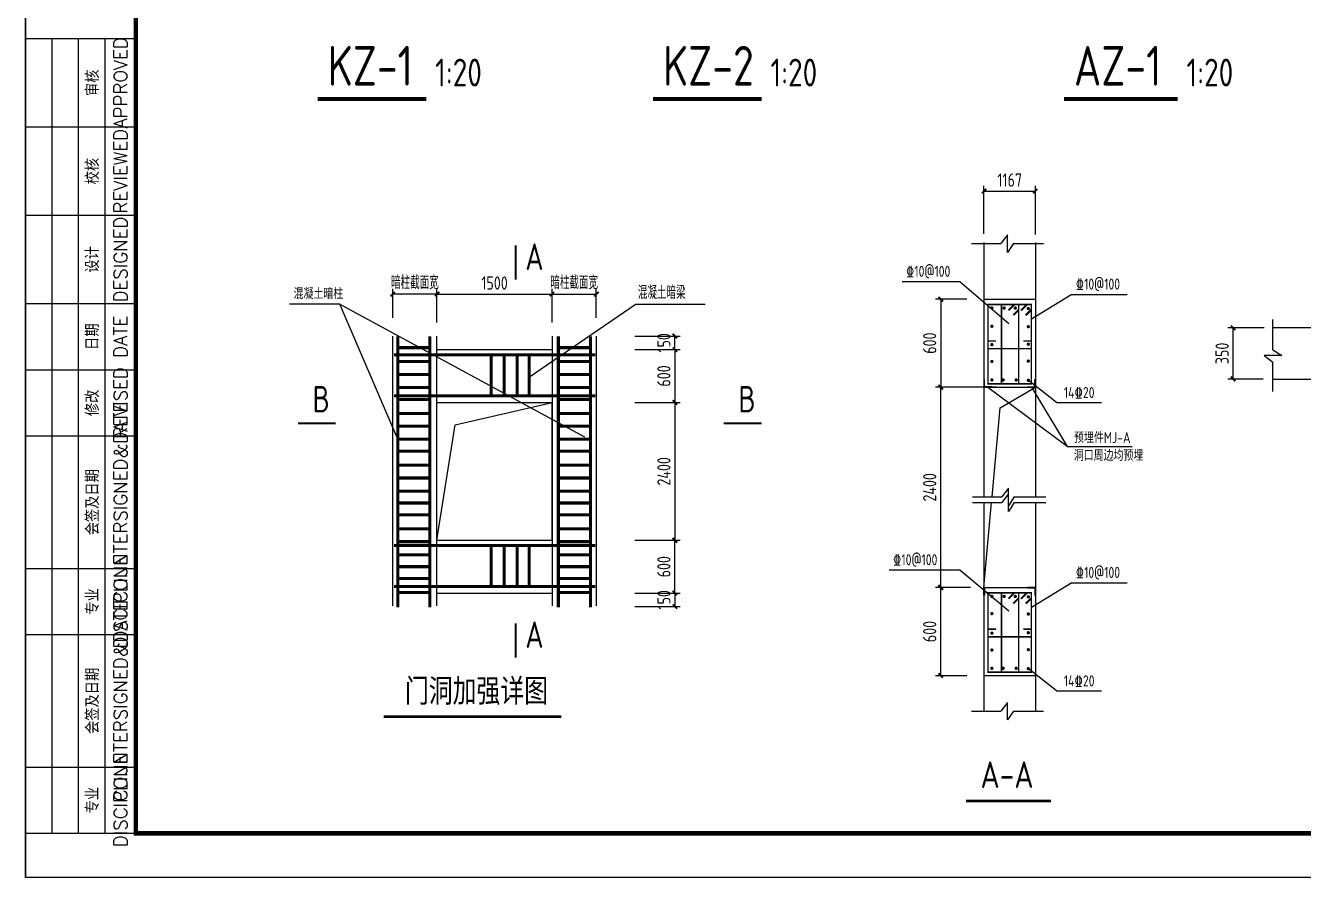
# Model space of a CAD drawing. Header units: millimetres. Extents: x 893615 to 897539, y 39650 to 40458.
# Drawn here: x 895747.4 to 896036.9, y 39650.1 to 39843.1 of the extents above; entities that cross this region are included whole.
import ezdxf
from ezdxf.enums import TextEntityAlignment as Align

# ---------------------------------------------------------------- set-up
doc = ezdxf.new("R2010")
doc.units = ezdxf.units.MM
doc.header["$LTSCALE"] = 1000
doc.header["$MEASUREMENT"] = 0
doc.linetypes.add('DASHED', pattern=[0.75, 0.5, -0.25])
for name, color, linetype in [('AXIS', 3, 'Continuous'), ('DIMENSION', 7, 'Continuous'), ('Prof', 2, 'Continuous'), ('PUB_DIM', 3, 'Continuous'), ('PUB_TEXT', 7, 'Continuous'), ('rebars', 1, 'Continuous'), ('RFORCE', 3, 'Continuous'), ('图名', 15, 'Continuous'), ('柱__纵筋', 1, 'Continuous'), ('柱__钢筋标注', 7, 'Continuous'), ('标注尺寸', 252, 'Continuous'), ('水平钢筋', 7, 'Continuous'), ('预埋板', 6, 'Continuous')]:
    doc.layers.add(name, color=color, linetype=linetype)
doc.styles.add('ECEC_TK', font='txt_l.shx', dxfattribs={"bigfont": 'hztxt_l.shx'})
doc.styles.add('GBHZ', font='gbenor.shx', dxfattribs={"width": 0.9, "bigfont": 'gbcbig.shx'})
doc.styles.add('HZTXT', font='isocp.shx', dxfattribs={"bigfont": 'HZTXT.shx'})
doc.styles.get("Standard").update_dxf_attribs({"font": 'gbenor.shx', "bigfont": 'gbcbig.shx'})
doc.dimstyles.new('Y100', dxfattribs={"dimscale": 0, "dimtxt": 3, "dimasz": 0.01, "dimexe": 1.2, "dimexo": 2, "dimgap": 1, "dimtad": 1, "dimdec": 0, "dimlfac": 100, "dimzin": 0, "dimdsep": 46, "dimtxsty": 'GBHZ', "dimblk": 'DX', "dimcen": 0.09, "dimdle": 1, "dimclrd": 7, "dimclre": 7, "dimclrt": 7, "dimadec": 0, "dimazin": 0, "dimtfac": 1, "dimtdec": 0, "dimtix": 1, "dimtmove": 2, "dimatfit": 3, "dimldrblk": 'DX', "dimfxl": 0, "dimtolj": 1, "dimtzin": 0, "dimarcsym": 0})
doc.dimstyles.new('Y30', dxfattribs={"dimscale": 0, "dimtxt": 3, "dimasz": 0.01, "dimexe": 1.2, "dimexo": 1, "dimgap": 1, "dimtad": 1, "dimdec": 0, "dimlfac": 30, "dimzin": 0, "dimdsep": 46, "dimtxsty": 'GBHZ', "dimblk1": 'DX', "dimblk2": 'DX', "dimsah": 1, "dimcen": 0.09, "dimdle": 1, "dimadec": 0, "dimazin": 0, "dimtfac": 1, "dimtdec": 0, "dimtix": 1, "dimtmove": 2, "dimatfit": 3, "dimldrblk": 'DX', "dimfxl": 0, "dimtolj": 1, "dimtzin": 0, "dimarcsym": 0})
doc.dimstyles.new('Y50', dxfattribs={"dimscale": 0, "dimtxt": 3, "dimasz": 0.01, "dimexe": 1.2, "dimexo": 2, "dimgap": 1, "dimtad": 1, "dimdec": 0, "dimlfac": 50, "dimzin": 0, "dimdsep": 46, "dimtxsty": 'GBHZ', "dimblk": 'DX', "dimcen": 0.09, "dimdle": 1, "dimclrd": 7, "dimclre": 7, "dimclrt": 7, "dimadec": 0, "dimazin": 0, "dimtfac": 1, "dimtdec": 0, "dimtix": 1, "dimtmove": 2, "dimatfit": 3, "dimldrblk": 'DX', "dimfxl": 0, "dimtolj": 1, "dimtzin": 0, "dimarcsym": 0})

# ---------------------------------------------------------------- blocks, each defined once
blk = doc.blocks.new('DX')
at = {"color": 0, "linetype": 'ByBlock', "const_width": 40}
blk.add_lwpolyline([(-54, -51), (46, 49)], dxfattribs=at)
blk = doc.blocks.new('*D111')
at = {"layer": 'AXIS', "color": 7, "lineweight": -2, "transparency": 16777216}
for p, q in [((895885.49, 39757.74), (895895.74, 39757.74)), ((895894.54, 39757.73), (895894.54, 39726.54)), ((895885.49, 39726.53), (895895.74, 39726.53))]:
    blk.add_line(p, q, dxfattribs=at)
at = {"layer": 'Defpoints', "color": 0, "transparency": 16777216}
for p in [(895883.49, 39757.74), (895883.49, 39726.53), (895894.54, 39726.53)]:
    blk.add_point(p, dxfattribs=at)
at = {"layer": 'AXIS', "color": 7, "lineweight": -2, "transparency": 16777216, "xscale": 0.01, "yscale": 0.01, "zscale": 0.01}
for p, rotation in [((895894.54, 39757.74), 90), ((895894.54, 39726.53), 270)]:
    blk.add_blockref('DX', p, dxfattribs=dict(at, rotation=rotation))
at = {"layer": 'AXIS', "color": 7, "transparency": 16777216, "insert": (895892.04, 39742.13), "char_height": 3, "attachment_point": 5, "rotation": 90, "style": 'GBHZ'}
blk.add_mtext('\\A1;2400', dxfattribs=at)
blk = doc.blocks.new('*D112')
at = {"layer": 'AXIS', "color": 7, "lineweight": -2, "transparency": 16777216}
for p, q in [((895840.64, 39775.85), (895840.64, 39783.49)), ((895840.65, 39782.29), (895866.71, 39782.29)), ((895866.72, 39775.85), (895866.72, 39783.49))]:
    blk.add_line(p, q, dxfattribs=at)
at = {"layer": 'Defpoints', "color": 0, "transparency": 16777216}
for p in [(895866.72, 39782.29), (895840.64, 39773.85), (895866.72, 39773.85)]:
    blk.add_point(p, dxfattribs=at)
at = {"layer": 'AXIS', "color": 7, "lineweight": -2, "transparency": 16777216, "xscale": 0.01, "yscale": 0.01, "zscale": 0.01, "rotation": 180}
blk.add_blockref('DX', (895840.64, 39782.29), dxfattribs=at)
at = {"layer": 'AXIS', "color": 7, "lineweight": -2, "transparency": 16777216, "xscale": 0.01, "yscale": 0.01, "zscale": 0.01}
blk.add_blockref('DX', (895866.72, 39782.29), dxfattribs=at)
at = {"layer": 'AXIS', "color": 7, "transparency": 16777216, "insert": (895853.68, 39784.79), "char_height": 3, "attachment_point": 5, "style": 'GBHZ'}
blk.add_mtext('\\A1;1500', dxfattribs=at)
blk = doc.blocks.new('*D113')
at = {"layer": 'AXIS', "color": 7, "lineweight": -2, "transparency": 16777216}
for p, q in [((895830.63, 39782.29), (895830.62, 39782.29)), ((895830.64, 39776.92), (895830.64, 39783.49)), ((895840.64, 39782.29), (895830.64, 39782.29)), ((895840.64, 39776.92), (895840.64, 39783.49)), ((895840.65, 39782.29), (895840.66, 39782.29))]:
    blk.add_line(p, q, dxfattribs=at)
at = {"layer": 'Defpoints', "color": 0, "transparency": 16777216}
for p in [(895830.64, 39782.29), (895830.64, 39774.92), (895840.64, 39774.92)]:
    blk.add_point(p, dxfattribs=at)
at = {"layer": 'AXIS', "color": 7, "lineweight": -2, "transparency": 16777216, "xscale": 0.01, "yscale": 0.01, "zscale": 0.01}
blk.add_blockref('DX', (895830.64, 39782.29), dxfattribs=at)
at = {"layer": 'AXIS', "color": 7, "lineweight": -2, "transparency": 16777216, "xscale": 0.01, "yscale": 0.01, "zscale": 0.01, "rotation": 180}
blk.add_blockref('DX', (895840.64, 39782.29), dxfattribs=at)
at = {"layer": 'AXIS', "color": 7, "transparency": 16777216, "insert": (895835.64, 39784.89), "char_height": 3, "attachment_point": 5, "style": 'GBHZ'}
blk.add_mtext('\\A1;暗柱截面宽', dxfattribs=at)
blk = doc.blocks.new('*D114')
at = {"layer": 'AXIS', "color": 0, "lineweight": -2, "transparency": 16777216}
for p, q in [((895967.4, 39761.17), (895953.56, 39761.17)), ((895954.76, 39715.86), (895954.76, 39761.16)), ((895961.47, 39715.85), (895953.56, 39715.85))]:
    blk.add_line(p, q, dxfattribs=at)
at = {"layer": 'Defpoints', "color": 0, "transparency": 16777216}
for p in [(895954.76, 39761.17), (895968.4, 39761.17), (895962.47, 39715.85)]:
    blk.add_point(p, dxfattribs=at)
at = {"layer": 'AXIS', "color": 0, "lineweight": -2, "transparency": 16777216, "xscale": 0.01, "yscale": 0.01, "zscale": 0.01}
for p, rotation in [((895954.76, 39761.17), 90), ((895954.76, 39715.85), 270)]:
    blk.add_blockref('DX', p, dxfattribs=dict(at, rotation=rotation))
at = {"layer": 'AXIS', "color": 0, "transparency": 16777216, "insert": (895952.26, 39738.51), "char_height": 3, "attachment_point": 5, "rotation": 90, "style": 'GBHZ'}
blk.add_mtext('\\A1;2400', dxfattribs=at)
blk = doc.blocks.new('*D115')
at = {"layer": 'AXIS', "color": 0, "lineweight": -2, "transparency": 16777216}
for p, q in [((895960.67, 39781.17), (895953.56, 39781.17)), ((895954.76, 39781.16), (895954.76, 39761.18)), ((895966.59, 39761.17), (895953.56, 39761.17))]:
    blk.add_line(p, q, dxfattribs=at)
at = {"layer": 'Defpoints', "color": 0, "transparency": 16777216}
for p in [(895961.67, 39781.17), (895954.76, 39761.17), (895967.59, 39761.17)]:
    blk.add_point(p, dxfattribs=at)
at = {"layer": 'AXIS', "color": 0, "lineweight": -2, "transparency": 16777216, "xscale": 0.01, "yscale": 0.01, "zscale": 0.01}
for p, rotation in [((895954.76, 39781.17), 90), ((895954.76, 39761.17), 270)]:
    blk.add_blockref('DX', p, dxfattribs=dict(at, rotation=rotation))
at = {"layer": 'AXIS', "color": 0, "transparency": 16777216, "insert": (895952.26, 39771.17), "char_height": 3, "attachment_point": 5, "rotation": 90, "style": 'GBHZ'}
blk.add_mtext('\\A1;600', dxfattribs=at)
blk = doc.blocks.new('*D133')
at = {"layer": 'AXIS', "color": 7, "lineweight": -2, "transparency": 16777216}
for p, q in [((895964.55, 39795.94), (895964.55, 39806.83)), ((895976.22, 39795.76), (895976.22, 39806.83)), ((895964.56, 39805.63), (895976.21, 39805.63))]:
    blk.add_line(p, q, dxfattribs=at)
at = {"layer": 'Defpoints', "color": 0, "transparency": 16777216}
for p in [(895976.22, 39805.63), (895964.55, 39793.94), (895976.22, 39793.76)]:
    blk.add_point(p, dxfattribs=at)
at = {"layer": 'AXIS', "color": 7, "lineweight": -2, "transparency": 16777216, "xscale": 0.01, "yscale": 0.01, "zscale": 0.01, "rotation": 180}
blk.add_blockref('DX', (895964.55, 39805.63), dxfattribs=at)
at = {"layer": 'AXIS', "color": 7, "lineweight": -2, "transparency": 16777216, "xscale": 0.01, "yscale": 0.01, "zscale": 0.01}
blk.add_blockref('DX', (895976.22, 39805.63), dxfattribs=at)
at = {"layer": 'AXIS', "color": 7, "transparency": 16777216, "insert": (895970.39, 39808.13), "char_height": 3, "attachment_point": 5, "style": 'GBHZ'}
blk.add_mtext('\\A1;1167', dxfattribs=at)
blk = doc.blocks.new('*D116')
at = {"layer": 'AXIS', "color": 7, "lineweight": -2, "transparency": 16777216}
for p, q in [((895885.49, 39769.74), (895895.74, 39769.74)), ((895894.54, 39769.73), (895894.54, 39757.75)), ((895885.49, 39757.74), (895895.74, 39757.74))]:
    blk.add_line(p, q, dxfattribs=at)
at = {"layer": 'Defpoints', "color": 0, "transparency": 16777216}
for p in [(895883.49, 39769.74), (895883.49, 39757.74), (895894.54, 39757.74)]:
    blk.add_point(p, dxfattribs=at)
at = {"layer": 'AXIS', "color": 7, "lineweight": -2, "transparency": 16777216, "xscale": 0.01, "yscale": 0.01, "zscale": 0.01}
for p, rotation in [((895894.54, 39769.74), 90), ((895894.54, 39757.74), 270)]:
    blk.add_blockref('DX', p, dxfattribs=dict(at, rotation=rotation))
at = {"layer": 'AXIS', "color": 7, "transparency": 16777216, "insert": (895892.04, 39763.74), "char_height": 3, "attachment_point": 5, "rotation": 90, "style": 'GBHZ'}
blk.add_mtext('\\A1;600', dxfattribs=at)
blk = doc.blocks.new('*D117')
at = {"layer": 'AXIS', "color": 7, "lineweight": -2, "transparency": 16777216}
for p, q in [((895885.49, 39772.74), (895895.74, 39772.74)), ((895894.54, 39772.75), (895894.54, 39772.76)), ((895894.54, 39769.74), (895894.54, 39772.74)), ((895885.49, 39769.74), (895895.74, 39769.74)), ((895894.54, 39769.73), (895894.54, 39769.72))]:
    blk.add_line(p, q, dxfattribs=at)
at = {"layer": 'Defpoints', "color": 0, "transparency": 16777216}
for p in [(895883.49, 39772.74), (895894.54, 39772.74), (895883.49, 39769.74)]:
    blk.add_point(p, dxfattribs=at)
at = {"layer": 'AXIS', "color": 7, "lineweight": -2, "transparency": 16777216, "xscale": 0.01, "yscale": 0.01, "zscale": 0.01}
for p, rotation in [((895894.54, 39772.74), 270), ((895894.54, 39769.74), 90)]:
    blk.add_blockref('DX', p, dxfattribs=dict(at, rotation=rotation))
at = {"layer": 'AXIS', "color": 7, "transparency": 16777216, "insert": (895892.04, 39771.24), "char_height": 3, "attachment_point": 5, "rotation": 90, "style": 'GBHZ'}
blk.add_mtext('\\A1;150', dxfattribs=at)
blk = doc.blocks.new('*D118')
at = {"layer": 'AXIS', "color": 7, "lineweight": -2, "transparency": 16777216}
for p, q in [((895885.49, 39726.53), (895895.74, 39726.53)), ((895894.54, 39714.54), (895894.54, 39726.52)), ((895885.49, 39714.53), (895895.74, 39714.53))]:
    blk.add_line(p, q, dxfattribs=at)
at = {"layer": 'Defpoints', "color": 0, "transparency": 16777216}
for p in [(895883.49, 39726.53), (895894.54, 39726.53), (895883.49, 39714.53)]:
    blk.add_point(p, dxfattribs=at)
at = {"layer": 'AXIS', "color": 7, "lineweight": -2, "transparency": 16777216, "xscale": 0.01, "yscale": 0.01, "zscale": 0.01}
for p, rotation in [((895894.54, 39726.53), 90), ((895894.54, 39714.53), 270)]:
    blk.add_blockref('DX', p, dxfattribs=dict(at, rotation=rotation))
at = {"layer": 'AXIS', "color": 7, "transparency": 16777216, "insert": (895892.04, 39720.53), "char_height": 3, "attachment_point": 5, "rotation": 90, "style": 'GBHZ'}
blk.add_mtext('\\A1;600', dxfattribs=at)
blk = doc.blocks.new('*D119')
at = {"layer": 'AXIS', "color": 7, "lineweight": -2, "transparency": 16777216}
for p, q in [((895885.49, 39714.53), (895895.74, 39714.53)), ((895894.54, 39714.54), (895894.54, 39714.55)), ((895894.54, 39714.53), (895894.54, 39711.53)), ((895885.49, 39711.53), (895895.74, 39711.53)), ((895894.54, 39711.52), (895894.54, 39711.51))]:
    blk.add_line(p, q, dxfattribs=at)
at = {"layer": 'Defpoints', "color": 0, "transparency": 16777216}
for p in [(895883.49, 39714.53), (895883.49, 39711.53), (895894.54, 39711.53)]:
    blk.add_point(p, dxfattribs=at)
at = {"layer": 'AXIS', "color": 7, "lineweight": -2, "transparency": 16777216, "xscale": 0.01, "yscale": 0.01, "zscale": 0.01}
for p, rotation in [((895894.54, 39714.53), 270), ((895894.54, 39711.53), 90)]:
    blk.add_blockref('DX', p, dxfattribs=dict(at, rotation=rotation))
at = {"layer": 'AXIS', "color": 7, "transparency": 16777216, "insert": (895892.04, 39713.03), "char_height": 3, "attachment_point": 5, "rotation": 90, "style": 'GBHZ'}
blk.add_mtext('\\A1;150', dxfattribs=at)
blk = doc.blocks.new('*D120')
at = {"layer": 'AXIS', "color": 0, "lineweight": -2, "transparency": 16777216}
for p, q in [((895960.67, 39715.85), (895953.56, 39715.85)), ((895954.76, 39695.86), (895954.76, 39715.84)), ((895960.67, 39695.85), (895953.56, 39695.85))]:
    blk.add_line(p, q, dxfattribs=at)
at = {"layer": 'Defpoints', "color": 0, "transparency": 16777216}
for p in [(895954.76, 39715.85), (895961.67, 39715.85), (895961.67, 39695.85)]:
    blk.add_point(p, dxfattribs=at)
at = {"layer": 'AXIS', "color": 0, "lineweight": -2, "transparency": 16777216, "xscale": 0.01, "yscale": 0.01, "zscale": 0.01}
for p, rotation in [((895954.76, 39715.85), 90), ((895954.76, 39695.85), 270)]:
    blk.add_blockref('DX', p, dxfattribs=dict(at, rotation=rotation))
at = {"layer": 'AXIS', "color": 0, "transparency": 16777216, "insert": (895952.26, 39705.85), "char_height": 3, "attachment_point": 5, "rotation": 90, "style": 'GBHZ'}
blk.add_mtext('\\A1;600', dxfattribs=at)
blk = doc.blocks.new('*D134')
at = {"layer": 'AXIS', "color": 7, "lineweight": -2, "transparency": 16777216}
for p, q in [((896028.01, 39774.68), (896019.81, 39774.68)), ((896021.01, 39763.03), (896021.01, 39774.67)), ((896027.83, 39763.02), (896019.81, 39763.02))]:
    blk.add_line(p, q, dxfattribs=at)
at = {"layer": 'Defpoints', "color": 0, "transparency": 16777216}
for p in [(896021.01, 39774.68), (896030.01, 39774.68), (896029.83, 39763.02)]:
    blk.add_point(p, dxfattribs=at)
at = {"layer": 'AXIS', "color": 7, "lineweight": -2, "transparency": 16777216, "xscale": 0.01, "yscale": 0.01, "zscale": 0.01}
for p, rotation in [((896021.01, 39774.68), 90), ((896021.01, 39763.02), 270)]:
    blk.add_blockref('DX', p, dxfattribs=dict(at, rotation=rotation))
at = {"layer": 'AXIS', "color": 7, "transparency": 16777216, "insert": (896018.51, 39768.85), "char_height": 3, "attachment_point": 5, "rotation": 90, "style": 'GBHZ'}
blk.add_mtext('\\A1;350', dxfattribs=at)
blk = doc.blocks.new('*D122')
at = {"layer": 'AXIS', "color": 7, "lineweight": -2, "transparency": 16777216}
for p, q in [((895866.71, 39782.29), (895866.7, 39782.29)), ((895866.72, 39776.92), (895866.72, 39783.49)), ((895866.72, 39782.29), (895876.72, 39782.29)), ((895876.72, 39776.92), (895876.72, 39783.49)), ((895876.73, 39782.29), (895876.74, 39782.29))]:
    blk.add_line(p, q, dxfattribs=at)
at = {"layer": 'Defpoints', "color": 0, "transparency": 16777216}
for p in [(895876.72, 39782.29), (895866.72, 39774.92), (895876.72, 39774.92)]:
    blk.add_point(p, dxfattribs=at)
at = {"layer": 'AXIS', "color": 7, "lineweight": -2, "transparency": 16777216, "xscale": 0.01, "yscale": 0.01, "zscale": 0.01}
blk.add_blockref('DX', (895866.72, 39782.29), dxfattribs=at)
at = {"layer": 'AXIS', "color": 7, "lineweight": -2, "transparency": 16777216, "xscale": 0.01, "yscale": 0.01, "zscale": 0.01, "rotation": 180}
blk.add_blockref('DX', (895876.72, 39782.29), dxfattribs=at)
at = {"layer": 'AXIS', "color": 7, "transparency": 16777216, "insert": (895871.72, 39784.89), "char_height": 3, "attachment_point": 5, "style": 'GBHZ'}
blk.add_mtext('\\A1;暗柱截面宽', dxfattribs=at)

msp = doc.modelspace()

# ---------------------------------------------------------------- linework, layer by layer
for p, q in [((895747.431, 39650.145), (895747.431, 40244.145)), ((895747.431, 40244.145), (895747.431, 39650.145)), ((895753.431, 39660.145), (895753.431, 39840.145)), ((895759.431, 39660.145), (895759.431, 39840.145)), ((895765.431, 39660.145), (895765.431, 39840.145)), ((895747.431, 39820.145), (895772.431, 39820.145)), ((895747.431, 39800.145), (895772.431, 39800.145)), ((895969.91, 39791.733), (895969.91, 39795.721)), ((895747.431, 39780.145), (895772.431, 39780.145)), ((896032.033, 39768.374), (896028.045, 39768.374)), ((895747.431, 39765.145), (895772.431, 39765.145)), ((895747.431, 39750.145), (895772.431, 39750.145)), ((895747.431, 39720.145), (895772.431, 39720.145)), ((895747.431, 39705.145), (895772.431, 39705.145)), ((895969.91, 39685.82), (895969.91, 39689.808)), ((895747.431, 39675.145), (895772.431, 39675.145)), ((896588.431, 39650.145), (895747.431, 39650.145))]:
    msp.add_line(p, q)
at = {"color": 0, "const_width": 1}
msp.add_lwpolyline([(896578.431, 39660.145), (895772.431, 39660.145), (895772.431, 40234.145), (896578.431, 40234.145)], close=True, dxfattribs=at)
msp.add_lwpolyline([(895747.431, 39840.145), (895747.431, 39660.145), (895772.431, 39660.145), (895772.431, 39840.145)], close=True)
at = {"linetype": 'Continuous', "const_width": 0.6}
for points in [[(895828.532, 39686.586), (895868.816, 39686.586)], [(895960.478, 39667.462), (895979.779, 39667.462)]]:
    msp.add_lwpolyline(points, dxfattribs=at)
at = {"layer": 'DIMENSION'}
msp.add_line((895885.73, 39780.027), (895901.406, 39780.027), dxfattribs=at)
at = {"layer": 'Prof'}
for points in [[(895964.552, 39761.169), (895966.352, 39761.169), (895966.352, 39761.263, 0.4142136), (895966.306, 39761.309), (895964.832, 39761.309, -0.4142136), (895964.692, 39761.449), (895964.692, 39762.923, 0.4142136), (895964.646, 39762.969), (895964.552, 39762.969)], [(895976.219, 39761.169), (895974.419, 39761.169), (895974.419, 39761.263, -0.4142136), (895974.466, 39761.309), (895975.939, 39761.309, 0.4142136), (895976.079, 39761.449), (895976.079, 39762.923, -0.4142136), (895976.126, 39762.969), (895976.219, 39762.969)], [(895964.552, 39715.852), (895966.352, 39715.852), (895966.352, 39715.759, -0.4142136), (895966.306, 39715.712), (895964.832, 39715.712, 0.4142136), (895964.692, 39715.572), (895964.692, 39714.099, -0.4142136), (895964.646, 39714.052), (895964.552, 39714.052)], [(895976.219, 39715.852), (895974.419, 39715.852), (895974.419, 39715.759, 0.4142136), (895974.466, 39715.712), (895975.939, 39715.712, -0.4142136), (895976.079, 39715.572), (895976.079, 39714.099, 0.4142136), (895976.126, 39714.052), (895976.219, 39714.052)]]:
    msp.add_lwpolyline(points, format="xyb", close=True, dxfattribs=at)
at = {"layer": 'PUB_DIM', "const_width": 0.875}
for points in [[(895813.597, 39826.492), (895838.24, 39826.492)], [(895889.566, 39826.492), (895914.209, 39826.492)], [(895982.653, 39826.492), (896008.463, 39826.492)]]:
    msp.add_lwpolyline(points, dxfattribs=at)
at = {"layer": 'rebars'}
for points, const_width in [([(895965.479, 39779.919), (895975.291, 39779.919), (895975.291, 39761.939), (895965.479, 39761.939), (895965.479, 39779.919)], 0.35), ([(895968.54, 39779.919), (895972.432, 39779.919), (895972.432, 39761.939), (895968.54, 39761.939), (895968.54, 39779.919)], 0.35), ([(895831.747, 39772.741), (895831.747, 39711.303)], 0.7), ([(895839.047, 39711.303), (895839.047, 39772.741)], 0.7), ([(895868.134, 39772.741), (895868.134, 39711.303)], 0.7), ([(895875.423, 39711.303), (895875.423, 39772.741)], 0.7), ([(895831.747, 39770.159), (895839.036, 39770.159)], 0.7), ([(895868.134, 39770.159), (895875.423, 39770.159)], 0.7), ([(895973.475, 39771.655), (895975.291, 39771.655), (895975.291, 39769.913), (895965.479, 39769.913), (895965.479, 39771.655), (895967.295, 39771.655)], 0.35), ([(895830.92, 39768.549), (895876.478, 39768.549)], 0.7), ([(895839.036, 39766.994), (895831.747, 39766.994)], 0.7), ([(895852.937, 39768.549), (895852.937, 39759.231)], 0.7), ([(895855.843, 39768.549), (895855.843, 39759.259)], 0.7), ([(895858.801, 39768.549), (895858.801, 39759.259)], 0.7), ([(895861.5, 39768.549), (895861.5, 39759.259)], 0.7), ([(895875.423, 39766.994), (895868.134, 39766.994)], 0.7), ([(895831.747, 39764.087), (895839.047, 39764.087)], 0.7), ([(895868.134, 39764.087), (895875.434, 39764.087)], 0.7), ([(895839.047, 39761.129), (895831.747, 39761.129)], 0.7), ([(895875.434, 39761.129), (895868.134, 39761.129)], 0.7), ([(895830.92, 39759.231), (895876.478, 39759.231)], 0.7), ([(895831.747, 39758.43), (895839.036, 39758.43)], 0.7), ([(895868.134, 39758.43), (895875.423, 39758.43)], 0.7), ([(895839.036, 39755.264), (895831.747, 39755.264)], 0.7), ([(895875.423, 39755.264), (895868.134, 39755.264)], 0.7), ([(895831.747, 39752.358), (895839.047, 39752.358)], 0.7), ([(895868.134, 39752.358), (895875.434, 39752.358)], 0.7), ([(895839.047, 39749.4), (895831.747, 39749.4)], 0.7), ([(895875.434, 39749.4), (895868.134, 39749.4)], 0.7), ([(895831.747, 39746.701), (895839.036, 39746.701)], 0.7), ([(895868.134, 39746.701), (895875.423, 39746.701)], 0.7), ([(895839.036, 39743.535), (895831.747, 39743.535)], 0.7), ([(895875.423, 39743.535), (895868.134, 39743.535)], 0.7), ([(895831.747, 39740.629), (895839.047, 39740.629)], 0.7), ([(895868.134, 39740.629), (895875.434, 39740.629)], 0.7), ([(895839.047, 39737.671), (895831.747, 39737.671)], 0.7), ([(895875.434, 39737.671), (895868.134, 39737.671)], 0.7), ([(895831.747, 39734.972), (895839.036, 39734.972)], 0.7), ([(895868.134, 39734.972), (895875.423, 39734.972)], 0.7), ([(895831.747, 39732.273), (895839.036, 39732.273)], 0.7), ([(895868.134, 39732.273), (895875.423, 39732.273)], 0.7), ([(895839.036, 39729.107), (895831.747, 39729.107)], 0.7), ([(895875.423, 39729.107), (895868.134, 39729.107)], 0.7), ([(895830.92, 39725.34), (895876.478, 39725.34)], 0.7), ([(895831.747, 39726.201), (895839.047, 39726.201)], 0.7), ([(895852.937, 39725.34), (895852.937, 39716.023)], 0.7), ([(895855.843, 39725.34), (895855.843, 39716.051)], 0.7), ([(895858.801, 39725.34), (895858.801, 39716.051)], 0.7), ([(895861.5, 39725.34), (895861.5, 39716.051)], 0.7), ([(895868.134, 39726.201), (895875.434, 39726.201)], 0.7), ([(895839.047, 39723.243), (895831.747, 39723.243)], 0.7), ([(895875.434, 39723.243), (895868.134, 39723.243)], 0.7), ([(895831.747, 39720.544), (895839.036, 39720.544)], 0.7), ([(895868.134, 39720.544), (895875.423, 39720.544)], 0.7), ([(895831.747, 39717.845), (895839.036, 39717.845)], 0.7), ([(895868.134, 39717.845), (895875.423, 39717.845)], 0.7), ([(895830.92, 39716.023), (895876.478, 39716.023)], 0.7), ([(895839.036, 39714.68), (895831.747, 39714.68)], 0.7), ([(895875.423, 39714.68), (895868.134, 39714.68)], 0.7), ([(895965.479, 39714.602), (895975.291, 39714.602), (895975.291, 39696.621), (895965.479, 39696.621), (895965.479, 39714.602)], 0.35), ([(895968.54, 39714.602), (895972.432, 39714.602), (895972.432, 39696.621), (895968.54, 39696.621), (895968.54, 39714.602)], 0.35), ([(895973.475, 39706.405), (895975.291, 39706.405), (895975.291, 39704.663), (895965.479, 39704.663), (895965.479, 39706.405), (895967.295, 39706.405)], 0.35)]:
    msp.add_lwpolyline(points, dxfattribs=dict(at, const_width=const_width))
at = {"layer": 'RFORCE'}
for p, q in [((895968.216, 39756.527), (895976.219, 39761.169)), ((895966.398, 39736.338), (895968.216, 39756.527)), ((895964.552, 39715.852), (895966.285, 39735.089))]:
    msp.add_line(p, q, dxfattribs=at)
at = {"layer": '柱__纵筋', "const_width": 0.45}
for points in [[(895970.103, 39778.591), (895971.432, 39779.919)], [(895971.189, 39777.505), (895972.432, 39778.747)], [(895972.963, 39778.591), (895974.292, 39779.919)], [(895974.048, 39777.505), (895975.291, 39778.747)], [(895970.103, 39713.274), (895971.432, 39714.602)], [(895972.963, 39713.274), (895974.292, 39714.602)], [(895971.189, 39712.188), (895972.432, 39713.43)], [(895974.048, 39712.188), (895975.291, 39713.43)]]:
    msp.add_lwpolyline(points, dxfattribs=at)
at = {"layer": '标注尺寸'}
for p, q in [((895946.041, 39785.106), (895959.072, 39785.106)), ((895959.072, 39785.106), (895970.167, 39775.626)), ((895964.552, 39781.169), (895976.219, 39781.169)), ((895984.498, 39782.216), (895975.291, 39776.612)), ((895984.498, 39782.216), (895997, 39782.216)), ((895818.657, 39780.027), (895807.215, 39780.027)), ((895831.511, 39749.921), (895818.657, 39780.027)), ((895818.657, 39780.027), (895874.06, 39749.921)), ((895885.73, 39780.027), (895861.361, 39763.287)), ((895980.996, 39757.751), (895974.603, 39762.756)), ((895980.996, 39757.751), (895991.15, 39757.751)), ((895943.109, 39719.789), (895959.072, 39719.789)), ((895959.072, 39719.789), (895970.167, 39710.542)), ((895964.552, 39715.852), (895976.219, 39715.852)), ((895984.498, 39716.899), (895975.291, 39711.295)), ((895984.498, 39716.899), (895997, 39716.899)), ((895980.996, 39692.434), (895974.603, 39697.439)), ((895980.996, 39692.434), (895991.15, 39692.434))]:
    msp.add_line(p, q, dxfattribs=at)
at = {"layer": '标注尺寸', "const_width": 0.45}
for points in [[(895858.475, 39793.315), (895858.475, 39785.549)], [(895817.711, 39753.029), (895809.12, 39753.029)], [(895914.177, 39753.029), (895905.586, 39753.029)], [(895858.475, 39707.706), (895858.475, 39699.94)]]:
    msp.add_lwpolyline(points, dxfattribs=at)
at = {"layer": '水平钢筋', "color": 0, "linetype": 'ByBlock'}
for p, q in [((895983.399, 39747.738), (895965.122, 39761.344)), ((895975.316, 39761.227), (895983.399, 39747.738)), ((895983.399, 39747.738), (895998.161, 39747.738))]:
    msp.add_line(p, q, dxfattribs=at)
at = {"layer": '预埋板', "linetype": 'DASHED'}
for p, q in [((895969.91, 39795.721), (895968.392, 39793.759)), ((895971.219, 39793.759), (895969.91, 39791.733)), ((896030.007, 39769.683), (896032.033, 39768.374)), ((896028.045, 39768.374), (896030.007, 39766.856)), ((895969.91, 39689.808), (895968.392, 39687.845)), ((895971.219, 39687.845), (895969.91, 39685.82))]:
    msp.add_line(p, q, dxfattribs=at)
at = {"layer": '预埋板'}
for p, q in [((895961.746, 39793.759), (895968.392, 39793.759)), ((895964.552, 39793.938), (895964.552, 39736.338)), ((895971.219, 39793.759), (895978.079, 39793.759)), ((895976.219, 39793.938), (895976.219, 39736.338)), ((896030.007, 39769.683), (896030.007, 39776.543)), ((896029.828, 39774.683), (896080.762, 39774.683)), ((896030.007, 39760.209), (896030.007, 39766.856)), ((895964.552, 39761.169), (895976.219, 39761.169)), ((896029.828, 39763.016), (896080.762, 39763.016)), ((895840.636, 39726.53), (895840.636, 39757.738)), ((895844.746, 39752.684), (895866.724, 39757.738)), ((895866.724, 39726.53), (895866.724, 39757.738)), ((895840.636, 39726.53), (895844.746, 39752.684)), ((895970.103, 39738.3), (895968.586, 39736.338)), ((895970.103, 39734.312), (895970.103, 39738.3)), ((895961.939, 39736.338), (895968.586, 39736.338)), ((895961.939, 39735.089), (895968.586, 39735.089)), ((895964.552, 39735.089), (895964.552, 39687.845)), ((895970.103, 39737.051), (895968.586, 39735.089)), ((895970.094, 39736.338), (895970.103, 39736.338)), ((895970.094, 39735.089), (895970.103, 39735.089)), ((895970.103, 39733.063), (895970.103, 39737.051)), ((895971.413, 39736.338), (895970.103, 39734.312)), ((895971.413, 39735.089), (895970.103, 39733.063)), ((895971.413, 39736.338), (895978.606, 39736.338)), ((895971.413, 39735.089), (895978.606, 39735.089)), ((895976.219, 39735.089), (895976.219, 39687.845)), ((895840.636, 39726.53), (895866.724, 39726.53)), ((895964.552, 39695.852), (895976.219, 39695.852)), ((895961.746, 39687.845), (895968.392, 39687.845)), ((895971.219, 39687.845), (895978.079, 39687.845))]:
    msp.add_line(p, q, dxfattribs=at)
at = {"layer": '预埋板', "ltscale": 0.1}
for p, q in [((895969.901, 39793.759), (895969.91, 39793.759)), ((896030.007, 39768.364), (896030.007, 39768.374)), ((895969.901, 39687.845), (895969.91, 39687.845))]:
    msp.add_line(p, q, dxfattribs=at)
at = {"layer": '预埋板', "linetype": 'DASHED', "ltscale": 10}
for p, q in [((895830.636, 39711.65), (895830.636, 39772.741)), ((895840.636, 39711.65), (895840.636, 39772.741)), ((895866.724, 39772.741), (895866.724, 39711.65)), ((895876.724, 39772.741), (895876.724, 39711.65)), ((895840.636, 39769.738), (895866.724, 39769.738)), ((895840.636, 39714.53), (895866.724, 39714.53))]:
    msp.add_line(p, q, dxfattribs=at)
at = {"layer": '预埋板', "const_width": 0.375}
for points in [[(895966.349, 39778.926, 1), (895966.349, 39779.301, 1)], [(895969.129, 39778.926, -1), (895969.129, 39779.301, -1)], [(895971.643, 39778.926, 1), (895971.643, 39779.301, 1)], [(895974.603, 39778.834, -1), (895974.603, 39779.209, -1)], [(895966.349, 39774.803, 1), (895966.349, 39775.178, 1)], [(895974.603, 39774.711, -1), (895974.603, 39775.086, -1)], [(895966.349, 39771.023, -1), (895966.349, 39770.648, -1)], [(895974.603, 39771.115, 1), (895974.603, 39770.74, 1)], [(895966.349, 39767.206, -1), (895966.349, 39766.831, -1)], [(895974.603, 39767.298, 1), (895974.603, 39766.923, 1)], [(895966.349, 39762.661, 1), (895966.349, 39763.036, 1)], [(895968.91, 39762.661, -1), (895968.91, 39763.036, -1)], [(895971.861, 39762.661, 1), (895971.861, 39763.036, 1)], [(895974.603, 39762.569, -1), (895974.603, 39762.944, -1)], [(895966.349, 39713.609, 1), (895966.349, 39713.984, 1)], [(895969.129, 39713.609, -1), (895969.129, 39713.984, -1)], [(895971.643, 39713.609, 1), (895971.643, 39713.984, 1)], [(895974.603, 39713.517, -1), (895974.603, 39713.892, -1)], [(895966.349, 39709.72, 1), (895966.349, 39710.095, 1)], [(895974.603, 39709.627, -1), (895974.603, 39710.002, -1)], [(895966.349, 39705.672, -1), (895966.349, 39705.297, -1)], [(895974.603, 39705.764, 1), (895974.603, 39705.389, 1)], [(895966.349, 39701.83, -1), (895966.349, 39701.455, -1)], [(895974.603, 39701.922, 1), (895974.603, 39701.547, 1)], [(895966.349, 39697.344, 1), (895966.349, 39697.719, 1)], [(895968.91, 39697.344, -1), (895968.91, 39697.719, -1)], [(895971.861, 39697.344, 1), (895971.861, 39697.719, 1)], [(895974.603, 39697.252, -1), (895974.603, 39697.627, -1)]]:
    msp.add_lwpolyline(points, format="xyb", close=True, dxfattribs=at)
at = {"layer": '预埋板'}
msp.add_lwpolyline([(895840.636, 39757.738), (895866.724, 39757.738)], dxfattribs=at)

# ---------------------------------------------------------------- texts
at = {"style": 'ECEC_TK'}
for s, p in [('APPROVED', (895768.931, 39830.145)), ('审核', (895762.431, 39830.145)), ('REVIEWED', (895768.931, 39810.145)), ('校核', (895762.431, 39810.145)), ('DESIGNED', (895768.931, 39790.145)), ('设计', (895762.431, 39790.145)), ('日期', (895762.431, 39772.645)), ('DATE', (895768.931, 39772.645)), ('REVISED', (895768.931, 39757.645)), ('修改', (895762.431, 39757.645)), ('COUNTERSIGNED&DATE', (895768.931, 39735.145)), ('会签及日期', (895762.431, 39735.145)), ('DISCIPLINE', (895768.931, 39712.645)), ('专业', (895762.431, 39712.645)), ('COUNTERSIGNED&DATE', (895768.931, 39690.145)), ('会签及日期', (895762.431, 39690.145)), ('DISCIPLINE', (895768.931, 39667.645)), ('专业', (895762.431, 39667.645))]:
    msp.add_text(s, height=3, rotation=90, dxfattribs=at).set_placement(p, align=Align.MIDDLE)
at = {"linetype": 'Continuous', "style": 'HZTXT', "width": 0.9}
for s, p in [('门洞加强详图', (895833.38, 39689.249)), ('A-A', (895963.766, 39670.421))]:
    msp.add_text(s, height=6, dxfattribs=at).set_placement(p)
at = {"layer": 'PUB_TEXT', "width": 0.9}
for s, height, p in [('KZ-1', 9, (895815.878, 39829.504)), ('KZ-2', 9, (895891.847, 39829.504)), ('AZ-1', 9, (895984.934, 39829.504)), ('1:20', 6.3, (895840.218, 39829.316)), ('1:20', 6.3, (895916.187, 39829.316)), ('1:20', 6.3, (896010.441, 39829.316))]:
    msp.add_text(s, height=height, dxfattribs=at).set_placement(p)
at = {"layer": '图名', "width": 0.9}
for s, p in [('A', (895860.645, 39787.755)), ('B', (895812.453, 39755.487)), ('B', (895908.919, 39755.487)), ('A', (895860.645, 39702.147))]:
    msp.add_text(s, height=6, dxfattribs=at).set_placement(p)
at = {"layer": '柱__钢筋标注', "width": 0.9}
for s, height, p in [('%%13210@100', 2.5, (895946.871, 39786.189)), ('混凝土暗柱', 2.5, (895808.154, 39781.158)), ('混凝土暗梁', 3, (895886.159, 39781.158)), ('%%13210@100', 2.5, (895985.328, 39783.299)), ('14%%13220', 2.5, (895982.649, 39758.734)), ('预埋件MJ-A', 2.5, (895984.956, 39748.529)), ('洞口周边均预埋', 2.5, (895984.912, 39744.509)), ('%%13210@100', 2.5, (895943.938, 39720.872)), ('%%13210@100', 2.5, (895985.328, 39717.981)), ('14%%13220', 2.5, (895982.649, 39693.416))]:
    msp.add_text(s, height=height, dxfattribs=at).set_placement(p)

# ---------------------------------------------------------------- dimensions: what is measured, and where the dimension line sits
at = {"layer": 'AXIS'}
dim = msp.add_linear_dim(base=(895976.219, 39805.628), p1=(895964.552, 39793.938), p2=(895976.219, 39793.759), dimstyle='Y100', override={"dimscale": 1}, dxfattribs=at)
dim.commit()
dim.dimension.update_dxf_attribs({"geometry": '*D133', "text_midpoint": (895970.386, 39808.128)})
for p1, p2, distance, picture, middle in [((895840.636, 39774.92), (895830.636, 39774.92), -7.371, '*D113', (895835.636, 39784.89)), ((895866.724, 39774.92), (895876.724, 39774.92), 7.371, '*D122', (895871.724, 39784.89))]:
    dim = msp.add_aligned_dim(p1=p1, p2=p2, distance=distance, text='暗柱截面宽', dimstyle='Y50', override={"dimscale": 1}, dxfattribs=at)
    dim.commit()
    dim.dimension.update_dxf_attribs({"geometry": picture, "text_midpoint": middle})
dim = msp.add_linear_dim(base=(895866.724, 39782.291), p1=(895840.636, 39773.845), p2=(895866.724, 39773.845), text='1500', dimstyle='Y50', override={"dimscale": 1}, dxfattribs=at)
dim.commit()
dim.dimension.update_dxf_attribs({"geometry": '*D112', "text_midpoint": (895853.68, 39784.791)})
for base, p1, p2, angle, dimstyle, picture, middle in [((895954.762, 39761.169), (895961.667, 39781.169), (895967.589, 39761.169), 90, 'Y30', '*D115', (895952.262, 39771.169)), ((895894.544, 39772.741), (895883.495, 39769.738), (895883.495, 39772.741), 90, 'Y50', '*D117', (895892.044, 39771.239)), ((895894.544, 39757.738), (895883.495, 39769.738), (895883.495, 39757.738), 270, 'Y50', '*D116', (895892.044, 39763.738)), ((895894.544, 39726.53), (895883.495, 39714.53), (895883.495, 39726.53), 90, 'Y50', '*D118', (895892.044, 39720.53)), ((895894.544, 39711.528), (895883.495, 39714.53), (895883.495, 39711.528), 270, 'Y50', '*D119', (895892.044, 39713.029)), ((895954.762, 39715.852), (895961.667, 39695.852), (895961.667, 39715.852), 270, 'Y30', '*D120', (895952.262, 39705.852))]:
    dim = msp.add_linear_dim(base=base, p1=p1, p2=p2, angle=angle, dimstyle=dimstyle, override={"dimscale": 1}, dxfattribs=at)
    dim.commit()
    dim.dimension.update_dxf_attribs({"geometry": picture, "text_midpoint": middle})
for base, p1, p2, text, dimstyle, picture, middle in [((896021.006, 39774.683), (896029.828, 39763.016), (896030.007, 39774.683), '350', 'Y100', '*D134', (896018.506, 39768.85)), ((895954.762, 39761.169), (895962.474, 39715.852), (895968.395, 39761.169), '2400', 'Y30', '*D114', (895952.262, 39738.511)), ((895894.544, 39726.53), (895883.495, 39757.738), (895883.495, 39726.53), '2400', 'Y50', '*D111', (895892.044, 39742.134))]:
    dim = msp.add_linear_dim(base=base, p1=p1, p2=p2, angle=90, text=text, dimstyle=dimstyle, override={"dimscale": 1}, dxfattribs=at)
    dim.commit()
    dim.dimension.update_dxf_attribs({"geometry": picture, "text_midpoint": middle})

doc.saveas('drawing.dxf')
